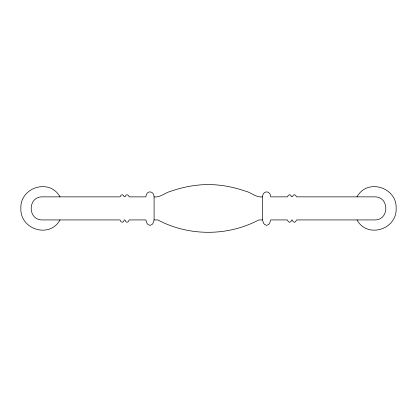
<?xml version="1.0" encoding="UTF-8"?>
<svg xmlns="http://www.w3.org/2000/svg" width="417" height="417" viewBox="0 0 417 417"><rect width="100%" height="100%" fill="white"/><g stroke="black" fill="none" stroke-linecap="round" stroke-linejoin="round"><path stroke-width="0.63" d="M262.491 219.931L262.517 196.871C262.825 190.235 270.398 190.241 270.701 196.871L287.428 196.86L288.329 195.271L289.534 194.723L290.743 195.271C291.118 197.319 292.781 197.319 293.156 195.271L294.366 194.723L295.57 195.271L296.471 196.86L374.961 196.86C389.41 196.876 389.41 219.915 374.961 219.931L296.503 219.931L295.57 221.729L294.366 222.277L293.156 221.729L292.223 219.931L291.676 219.931L290.743 221.729L289.534 222.277L288.329 221.729L287.396 219.931L270.732 219.931L269.617 223.283L268.736 224.424L266.609 225.388L264.482 224.424L263.601 223.283L262.491 219.931L258.811 219.931C227.734 236.429 188.849 236.429 157.772 219.931L154.097 219.931L152.987 223.283L152.106 224.424L149.979 225.388L147.847 224.424L146.966 223.283L145.851 219.931L129.192 219.931L128.259 221.729L127.049 222.277L125.845 221.729L124.912 219.931L124.365 219.931L123.432 221.729L122.223 222.277L121.013 221.729L120.08 219.931L42.039 219.931C27.59 219.915 27.59 196.876 42.039 196.86L120.117 196.866L121.013 195.271L122.223 194.723L123.432 195.271C123.771 197.371 125.481 197.319 125.845 195.271L127.049 194.723L128.259 195.271L129.197 196.871L145.887 196.876C146.19 190.225 153.758 190.246 154.082 196.876L154.097 219.931M60.006 219.931C49.67 238.899 19.948 229.449 20.85 208.396C19.948 187.348 49.67 177.892 60.006 196.86M356.994 196.86C367.33 177.892 397.052 187.348 396.15 208.396C397.052 229.449 367.33 238.899 356.994 219.931M262.517 196.871C255.944 197.809 250.888 192.086 244.654 190.918C232.967 186.863 220.671 184.637 208.292 184.559C195.917 184.637 183.616 186.863 171.929 190.918C165.711 192.112 160.634 197.752 154.082 196.876"/></g></svg>
